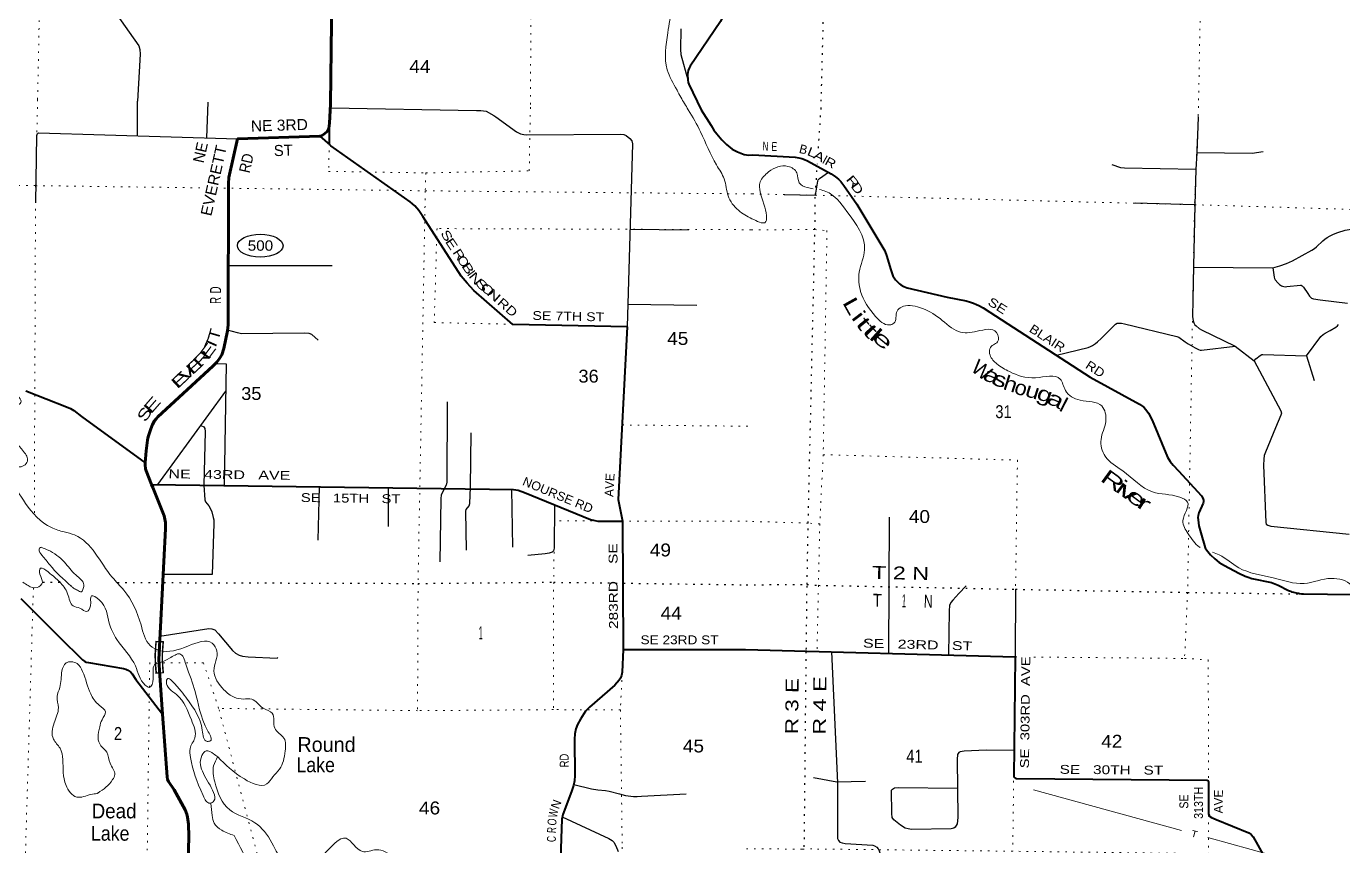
# Model space of a CAD drawing. Header units: feet. Extents: x -481249 to -254670, y -730376 to -544252.
# Drawn here: x -362084 to -344259, y -693449 to -682352 of the extents above; entities that cross this region are included whole.
import ezdxf
from ezdxf.enums import TextEntityAlignment as Align

# ---------------------------------------------------------------- set-up
doc = ezdxf.new("R2010")
doc.units = ezdxf.units.FT
doc.header["$LTSCALE"] = 70
doc.linetypes.add('DOTTED', pattern=[1.5, 0.3, -1.2])
for name, color, linetype, lineweight in [('17', 7, 'Continuous', 25), ('23', 7, 'Continuous', 70), ('26', 7, 'Continuous', 40), ('27', 7, 'Continuous', 13), ('29', 7, 'Continuous', 25), ('39', 7, 'Continuous', 13), ('41', 7, 'Continuous', 13), ('46', 7, 'Continuous', 13), ('59', 7, 'Continuous', 13), ('6', 7, 'DOTTED', 25), ('7', 7, 'DOTTED', 13)]:
    doc.layers.add(name, color=color, linetype=linetype, lineweight=lineweight)

msp = doc.modelspace()

# ---------------------------------------------------------------- linework, layer by layer
at = {"layer": '17'}
msp.add_ellipse((-358916.29, -685323.08), major_axis=(309.24, -1), ratio=0.500121, dxfattribs=at)
at = {"layer": '23'}
msp.add_line((-357963.37, -683404.97), (-357977.41, -683663.08), dxfattribs=at)
for points in [[(-362588.57, -677393.6), (-361893.4, -677416.07), (-361812.79, -677430.09), (-361700.31, -677455.87), (-358735.82, -678250), (-358521.84, -678329.11), (-358411.71, -678366.62), (-358324.85, -678390.24), (-357982.3, -678453.24), (-357954.8, -678465.07), (-357936.05, -678483.83), (-357927.71, -678522.21), (-357912.24, -678648.23), (-357911.15, -678993.4), (-357963.37, -683404.97)], [(-357977.41, -683663.08), (-357986.87, -683734.06), (-357996.87, -683754.07), (-358015.1, -683781.13), (-358059.79, -683818.79), (-358085.08, -683834.09), (-358108.51, -683841.5)], [(-358108.51, -683841.5), (-359223.3, -683876.2), (-359340.05, -684398.92), (-359346, -684479.35), (-359352.39, -686395.92), (-359361.33, -686475.3), (-359409.58, -686714.97), (-359438.24, -686803.09), (-359466.47, -686850.16), (-359506.46, -686901.94), (-359557.86, -686954.9), (-360301.53, -687642.13), (-360319.84, -687661.59), (-360349.84, -687695.24), (-360375.93, -687746.3), (-360399.45, -687802.79), (-360429.13, -687896.31), (-360439.72, -687928.08), (-360443.84, -687957.5), (-360462.33, -688103.61), (-360472.53, -688262.33)], [(-360472.53, -688262.33), (-360474.42, -688291.7), (-360472.06, -688345.84), (-360463.12, -688374.17), (-360390.05, -688557.68)], [(-360390.05, -688557.68), (-360373.11, -688600.22), (-360215.88, -688983.76), (-360207.43, -689026), (-360200.37, -689070.72), (-360198.93, -689156.42), (-360290.28, -690926.58), (-360276.11, -691143.28), (-360238.9, -691666.89)], [(-360238.9, -691666.89), (-360178.43, -692517.89), (-360170.98, -692553.95), (-360156.87, -692582.19), (-360083.5, -692691.9), (-359933.41, -692965.81), (-359912.23, -693024.65), (-359900.02, -693061.87), (-359888.71, -693156.45), (-359884.67, -693324.7), (-359956.29, -696127.38), (-359442.96, -696139.53), (-359413.99, -696140.87), (-359386.07, -696145.13), (-359363.45, -696160.85), (-359338.29, -696192.48), (-359307.99, -696228.86), (-358605.55, -697227.18)]]:
    msp.add_lwpolyline(points, dxfattribs=at)
at = {"layer": '26'}
msp.add_line((-358108.51, -683841.5), (-357971.93, -683958.17), dxfattribs=at)
for points in [[(-353951.51, -679758.62), (-352721.81, -680683.67), (-352684.72, -680721.94), (-352658.07, -680757.16), (-352638.88, -680793.43), (-352632.77, -680829.17), (-352624.45, -682112.2), (-352630.88, -682163.76), (-352645.81, -682204.3), (-352685.91, -682286.49), (-353093.77, -682890.48), (-353107.53, -682918), (-353121.92, -682951.61), (-353126.72, -682976.68), (-353130.06, -683005.44), (-353128.31, -683077.5), (-353122.45, -683111.1), (-353112.71, -683137.48), (-352946.51, -683481.56)], [(-352946.51, -683481.56), (-352809.57, -683694.68), (-352772.49, -683757.74), (-352735.42, -683809.68), (-352664.97, -683891.29), (-352601.93, -683954.35), (-352527.78, -684013.7), (-352453.62, -684050.8), (-352364.64, -684087.89), (-352301.6, -684099.02), (-352246.19, -684094.6)], [(-357971.93, -683958.17), (-357977.82, -683941.69), (-357980.17, -683898.15), (-357977.41, -683663.08)], [(-353947.55, -686423.27), (-355498.12, -686388.58), (-356023.11, -685928.16), (-356116.29, -685830.69), (-356195.72, -685734.75), (-356713.48, -684926.04), (-356767.97, -684844.41), (-356824.43, -684783.21), (-356888.02, -684728.59), (-357959, -683971.12), (-357971.93, -683958.17)], [(-352246.19, -684094.6), (-351671.99, -684124.2), (-351622.15, -684131.29), (-351582.84, -684141.27), (-351548.22, -684153.6), (-351505.27, -684172.47), (-351186.17, -684350.27), (-351125.73, -684389.61), (-351087.34, -684422.22), (-351056.49, -684454.19), (-351012.49, -684507.62), (-350836.12, -684761.75), (-350460.09, -685395.09), (-350433.32, -685467.53), (-350382.92, -685636.23), (-350348.82, -685732.9), (-350313.61, -685784.56), (-350261.98, -685838.57), (-350240.85, -685852.66), (-350202.87, -685876.76), (-350154.01, -685894.94), (-349615.96, -686018.74), (-349358.55, -686072.24), (-349297.29, -686089.85), (-349257.39, -686101.59), (-349215.14, -686118.03), (-349184.63, -686134.47), (-349127.13, -686166.17), (-349038.01, -686222.63), (-347679.23, -687103.34), (-347009.98, -687469.52), (-346952.94, -687509.31), (-346925.48, -687539.97), (-346890.28, -687589.29), (-346838.51, -687684.93), (-346628.56, -688189.3), (-346596.58, -688246.43), (-346555.8, -688297.32), (-346483.04, -688372.47), (-346172.06, -688709.46), (-346153.97, -688740.61), (-346143.89, -688768.17), (-346143.3, -688791.07), (-346148.58, -688810.45), (-346206.67, -688942.54), (-346216.65, -688977.18), (-346219.58, -689005.95), (-346216.65, -689035.89), (-346204.92, -689115.74), (-346181.44, -689212.02), (-346118.66, -689413.39), (-346103.99, -689442.16), (-346050, -689509.1), (-345990.74, -689566.04), (-345933.23, -689611.83), (-345860.47, -689655.27), (-345665.66, -689759.78), (-345577.64, -689798.53), (-345536.56, -689813.79), (-345488.45, -689829.05), (-345221.46, -689887.17), (-345178.5, -689902.26), (-345133.44, -689922.4), (-344991.44, -689994.02), (-344965.62, -690004.01), (-344950.11, -690009.39), (-344924.54, -690016.33), (-344887.57, -690025.73), (-344858.82, -690031.6), (-344842.39, -690034.54), (-344817.74, -690037.47), (-344787.17, -690039.6), (-344139.81, -690048.34)], [(-353947.55, -686423.27), (-354068.93, -688760.1), (-354012.45, -689053.17), (-354001.28, -690790.31), (-352347.54, -690792.51)], [(-362090.15, -687287.6), (-361541.92, -687505.59), (-361484.46, -687529.01), (-361439.76, -687557.26), (-361338.6, -687634.94), (-360472.53, -688262.33)], [(-360390.05, -688557.68), (-355488.74, -688623.14), (-355424.02, -688634.18), (-355338.15, -688664.79), (-354445.34, -689030.8), (-354385.34, -689047.28), (-354343, -689053.17), (-354012.45, -689053.17)], [(-362158.19, -690102.83), (-361633.18, -690626.61), (-361322.52, -690930.65), (-361291.97, -690953.62), (-361271.97, -690961.86), (-361243.17, -690968.1), (-360766.83, -691051.29), (-360736.84, -691057.18), (-360708.03, -691070.12), (-360670.39, -691098.36), (-360649.81, -691123.07), (-360599.83, -691197.2), (-360238.9, -691666.89)], [(-354001.28, -690790.31), (-354014.22, -691097.49), (-354023.63, -691144.57), (-354037.75, -691179.87), (-354057.74, -691209.3), (-354115.49, -691276.62), (-354458.8, -691573.28), (-354511.2, -691629.47), (-354579.72, -691737.53), (-354620.59, -691806.01), (-354641.77, -691867.21), (-354655.88, -691933.12), (-354662.54, -692008.66), (-354657.23, -692499.79), (-354661.77, -692573.37), (-354673.53, -692632.21), (-354703.05, -692715.45), (-354820.57, -693025.31), (-354833.7, -693089.97), (-354851.07, -693618.79)], [(-352347.54, -690792.51), (-348691.36, -690890.75), (-348710.21, -692517.65), (-348696.89, -692532.62), (-348686.32, -692537.32), (-348672.22, -692540.17), (-346094.71, -692562.98), (-346083.21, -692567.85), (-346075.57, -692582.52), (-346073.82, -692617.17), (-346074.99, -693017.59), (-346065.61, -693042.25), (-346055.47, -693053.72), (-346036.26, -693068.08), (-345973.4, -693096.84), (-345531.6, -693273.58), (-345496.29, -693299.37), (-345470.57, -693329.94), (-345407.61, -693442.63), (-345195.34, -693825.65)]]:
    msp.add_lwpolyline(points, dxfattribs=at)
at = {"layer": '29'}
for p, q in [((-360576.36, -683836.02), (-360580.02, -683364.58)), ((-359639.05, -683863.85), (-359623.59, -683379.38)), ((-346262.71, -684769.06), (-347069.8, -684748.74)), ((-353910.57, -685101.18), (-353116.35, -685108.26)), ((-357943.58, -685598.08), (-359349.72, -685595.7)), ((-353938.91, -686116.75), (-353006.19, -686129.01)), ((-344748.23, -686814.8), (-344646.18, -687148.31)), ((-360303.24, -688558.84), (-359382.68, -687291.94)), ((-358116.73, -688588.04), (-358137.36, -689312.57)), ((-357185.66, -688600.48), (-357185.89, -689124.71)), ((-355513.94, -688622.8), (-355502.61, -689406.56)), ((-350399.67, -688999.39), (-350410.25, -690844.56)), ((-348688.18, -689977.05), (-348691.36, -690890.75))]:
    msp.add_line(p, q, dxfattribs=at)
for points in [[(-362802.65, -680496.53), (-361916.35, -680561.87), (-361904.31, -680568.63), (-361892, -680587.98), (-361883.21, -680610.84), (-361882.62, -680641.92), (-361887.89, -681321.43), (-361879.7, -681414.06), (-361862.29, -681456.81), (-361842.19, -681479.72), (-360992.54, -682045.53), (-360945.59, -682088.3), (-360875.05, -682167.69), (-360562.18, -682615.13), (-360545.92, -682666.38), (-360544.43, -682727.22), (-360580.02, -683364.58)], [(-353219.59, -682385.1), (-353227.21, -682666.25), (-353219.97, -682733.65), (-353128.31, -683077.5)], [(-357961.07, -683457.21), (-355989.78, -683491.34), (-355927.45, -683493.69), (-355858.05, -683500.75), (-355753.11, -683557.83), (-355725.47, -683578.36), (-355447.57, -683783.18), (-355393.46, -683806.61), (-355348.77, -683818.49), (-355309.68, -683820.09), (-354033.34, -683812.26), (-353994.96, -683816.13), (-353959.68, -683832.61), (-353910.35, -683870.52), (-353886.75, -683903.22), (-353877.63, -683943.24), (-353947.55, -686423.27)], [(-346214.31, -683582.68), (-346234.17, -684065.67), (-346244.95, -684289.76), (-346261.44, -684769.06), (-346278.57, -685605.14), (-346289.99, -686283.15), (-346284.92, -686339.64), (-346276.04, -686370.12), (-346270.95, -686378.38), (-346262.08, -686392.97), (-346244.31, -686410.75), (-346201.19, -686445.02), (-346171.98, -686461.53), (-345716.39, -686686.27), (-345459.42, -686882.43)], [(-361957.12, -684742.27), (-361943.01, -683829.08), (-361933.6, -683805.54), (-361919.48, -683796.13), (-359223.3, -683876.2)], [(-345337.31, -684053.7), (-345484.88, -684075.72), (-346234.07, -684063.55)], [(-346245.04, -684291.62), (-347214.37, -684272.45), (-347263.33, -684268.18), (-347379.16, -684230.21)], [(-351821.55, -684631.76), (-351397.72, -684636.84), (-351366.08, -684448.46), (-351360.28, -684430.52), (-351343.38, -684412.75), (-351223.18, -684329.65)], [(-346278.75, -685615.95), (-345202.84, -685622.16), (-345107.9, -685598.15), (-345018.45, -685564.63), (-344937.22, -685530.21), (-344674.91, -685383.19), (-344640.28, -685361.34), (-344611.73, -685340.4), (-344527.34, -685257.23), (-344498.15, -685234.37), (-344467.06, -685213.43), (-344428.99, -685190.57), (-344380.77, -685165.18), (-344322.47, -685143.85), (-344223.41, -685114.39), (-344118.03, -685094.59), (-344040.68, -685086.46), (-343827.27, -685074.51)], [(-345202.84, -685622.16), (-345186.58, -685750.51), (-345181.82, -685767.96), (-345172.94, -685784.64), (-345137.09, -685826.69), (-345114.57, -685846.68), (-345098.7, -685858.74), (-345086.01, -685865.73), (-345073.96, -685871.44), (-345057.28, -685876.24), (-345036.52, -685879.06), (-345012.72, -685877.48), (-344829.67, -685858.11), (-344819.02, -685859.45), (-344807.46, -685865.09), (-344798.26, -685873.67), (-344789.06, -685884.77), (-344731.92, -685972.67), (-344708.16, -686008.25), (-344699.91, -686017.14), (-344688.49, -686026.66), (-344679.61, -686033.01), (-344666.92, -686038.72), (-344654.26, -686041.75), (-344561.66, -686055), (-344195.21, -686099.97)], [(-348134.63, -686808.17), (-347703.07, -686700.87), (-347671.98, -686688.81), (-347644.75, -686675.63), (-347604.09, -686647.55), (-347576.81, -686625.32), (-347528.58, -686580.89), (-347333.93, -686385.71), (-347312.85, -686373.92), (-347281.76, -686370.75), (-347253.2, -686373.92), (-347210.82, -686381.37), (-346503.84, -686552.32), (-346477.24, -686563.35), (-346393.44, -686626.5), (-346349.01, -686652.62), (-346257.64, -686705.95), (-346211.96, -686730.08), (-346186.58, -686738.96), (-346169.18, -686739.58), (-345716.39, -686686.27)], [(-344748.23, -686814.8), (-344552.7, -686552.95), (-344524.15, -686525.7), (-344496.86, -686507.24), (-344428.55, -686470.97), (-344349.65, -686427.24), (-344326.81, -686410.32), (-344314.45, -686392.48)], [(-358131.43, -686604.95), (-358220.04, -686525.24), (-358251.94, -686512.18), (-358323.74, -686507.4), (-359169.38, -686516.89), (-359223.82, -686503.75), (-359360.01, -686468.74)], [(-345459.42, -686882.43), (-345432.61, -686855.57), (-345376.93, -686810.06), (-345354.09, -686797.36), (-345338.94, -686794.81), (-344748.23, -686814.8)], [(-359521.56, -686917.49), (-359375.8, -686921.7), (-359406.47, -688570.82)], [(-345459.42, -686882.43), (-345093.9, -687558.43), (-345088.23, -687590.3), (-345095.84, -687618.24), (-345169.92, -687791.5), (-345305.81, -688119.8), (-345320.46, -688165.49), (-345328.08, -688213.74), (-345332.55, -688293.52), (-345299.52, -689072.28), (-345293.81, -689096.18), (-345273.5, -689108.88), (-345229.67, -689123.25), (-344170.67, -689228.85)], [(-356385.88, -687437.04), (-356388.77, -688524.55), (-356397.86, -688565.22), (-356466.4, -688696.37), (-356473.14, -688750.3), (-356486.29, -689605.89)], [(-359722.13, -687759.11), (-359678.45, -687778.55), (-359667.5, -687799.62), (-359663.56, -687840.94), (-359678.5, -688567.18)], [(-356123.44, -689447.86), (-356132.03, -688916.58), (-356127.65, -688894.08), (-356085.31, -688847.01), (-356076.2, -688813.34), (-356070.29, -688592.97), (-356061.28, -687857.57)], [(-359678.5, -688567.18), (-359668.1, -688763.48), (-359658.41, -688793.04), (-359611.34, -688845.97), (-359588.11, -688887.04), (-359569.88, -688929.4), (-359552.12, -689003.34), (-359545.77, -689037.68), (-359543.57, -689085.66), (-359565.84, -689778.74), (-360227.89, -689775.22)], [(-354932.54, -688831.07), (-354934.96, -689418.96), (-354944.37, -689454.26), (-354965.54, -689475.45), (-355003.18, -689487.22), (-355058.09, -689494.47), (-355294.55, -689518.41)], [(-349356.31, -689931.86), (-349454.6, -690032.58), (-349538.76, -690125.93), (-349565.34, -690157.13), (-349581.91, -690194.49), (-349587.11, -690266.88), (-349597.97, -690866.39)], [(-360273.96, -690610.36), (-359614.79, -690509.43), (-359570.46, -690511.08), (-359532.82, -690527.55), (-359480.01, -690579.92), (-359293.98, -690805.63), (-359250.53, -690842.95), (-359203.48, -690871.19), (-359158.78, -690882.96), (-359081.47, -690891.51), (-358685.7, -690908.42), (-358679.56, -690900.51)], [(-351180.4, -690823.87), (-351101.62, -692597.39), (-351098.53, -693353.75), (-351087.95, -693381.2), (-351068.95, -693400.17), (-351037.18, -693412.94), (-350996.64, -693421.15), (-350622.2, -693444.69), (-350597.71, -693452.55), (-350566.36, -693471.35), (-350547.88, -693493.24), (-350534.63, -693518.33), (-350509, -693593.81)], [(-348706.06, -692159.56), (-349084.13, -692154.45), (-349384.24, -692169.25), (-349437.54, -692179.4), (-349457.77, -692187.42), (-349473.08, -692214.96), (-349477.32, -692283.2), (-349470.57, -693065.61), (-349480.69, -693152.02), (-349504.79, -693199.2), (-349523.84, -693210.42), (-349561.58, -693220.45), (-350096.24, -693229.23), (-350140.6, -693220.58), (-350183.75, -693210.42), (-350246.67, -693171.17), (-350338.58, -693098.69), (-350358.88, -693065.67), (-350363.41, -693015.53), (-350366.87, -692699.36), (-350353.81, -692684.76), (-350325.89, -692666.98), (-350272.59, -692659.36), (-349473.99, -692669.34)], [(-354669.75, -692621.55), (-354430.38, -692680.12), (-354346.82, -692692.96), (-354242.73, -692701.42), (-354189.21, -692711.79), (-354049.54, -692748.88), (-353970.43, -692768.28), (-353862.21, -692782.4), (-353814.11, -692783.04), (-353754.01, -692778.08), (-353149.36, -692746.52)], [(-350720.15, -692580.54), (-351109.52, -692591.43), (-351423.39, -692531.02)], [(-354827.59, -693059.88), (-354194.27, -693353.64), (-354151.57, -693377.89), (-354130.39, -693401.43), (-354099.99, -693451.49), (-354069.34, -693528.18)]]:
    msp.add_lwpolyline(points, dxfattribs=at)
at = {"layer": '39'}
for points in [[(-352197.35, -680864.82), (-352464.73, -681022.21), (-352623.77, -681178.5), (-352841.31, -681461.27), (-353160.15, -681811.74), (-353327.98, -682107.51), (-353398.58, -682439.22), (-353404.59, -682939.87), (-353272.69, -683216.84), (-353221.51, -683312.84), (-353120.1, -683481.21)], [(-359492.78, -692247.08), (-359130.76, -692546.15), (-358827.91, -692613.56), (-358746.22, -692518.78), (-358656.35, -692414.12), (-358577.96, -692166.96), (-358594.91, -691994.3), (-358720.51, -691857.82), (-358752.96, -691656.84), (-358875.74, -691586.55), (-359031.62, -691465.59), (-359143.6, -691463.64), (-359269.2, -691439.4), (-359407.44, -691338.79), (-359542.87, -691079.89), (-359504.13, -690812), (-359566.31, -690708.7), (-359888.97, -690743.16), (-360286.12, -690804.39), (-360405, -690740.19), (-360530.05, -690459.42), (-360761.78, -689990.4), (-360920.67, -689813.27), (-361430.63, -689241.19), (-361569.93, -689200.69), (-361744.91, -689141.52), (-362095.18, -688814.74), (-362347.22, -688475.65), (-362671.33, -688027.07), (-362646.66, -687989.41), (-362421.11, -688129.63), (-362116.1, -688301.29), (-362069.04, -688241.99), (-362120.73, -688110.81), (-362374.79, -687885.92), (-362563.69, -687822.5), (-362674.47, -687752.43), (-362690.16, -687621.88), (-362585.98, -687499.43), (-362322.05, -687506.03), (-362154.69, -687430.78), (-362193.45, -687359.96), (-362468.04, -687164.77), (-362831.58, -686909.92), (-362981.86, -686811.1), (-363160.16, -686713.79), (-363463.23, -686658.41), (-363997.14, -686422.63), (-364373.81, -686005.2), (-364724.33, -685692.45), (-365217.26, -685401.27), (-365401.22, -685171.59), (-365515.65, -684742.69), (-365736.35, -684554.46), (-366047.98, -684304.51), (-366391.43, -683931.76), (-366544.32, -683754.73), (-366769.31, -683582.45), (-367046.87, -683263.69)], [(-353120.28, -683480.91), (-352952.65, -683782.97), (-352738.52, -684229.64), (-352633.87, -684419.86), (-352579.92, -684649.28), (-352441.35, -684844.1), (-352260.08, -684957.28)], [(-352448.22, -697411.55), (-352173.41, -697333.9), (-351827.1, -697266.79), (-351526.59, -697145.4), (-351241.33, -696823.47), (-351046.28, -696553.39), (-350805.92, -696469.92), (-350344.13, -696547.52), (-350132.74, -696718.59), (-350011.07, -696813.2), (-349738.98, -696799.99), (-349639.01, -696814.34), (-349476.81, -696768.72), (-349148.32, -696653.43), (-348882.14, -696616.15), (-348564.07, -696613.11), (-348276.48, -696734.29), (-347952.85, -696847.56), (-347880.97, -696883.87), (-347609.5, -697037.08), (-347260.38, -697286.77), (-346947.01, -697468.18), (-346753.53, -697615.14), (-346557.77, -697687.92), (-346286.11, -697791.01), (-346062.7, -697958.1), (-345694.25, -698386.3), (-345417.17, -698641.78), (-345245.38, -698704.46), (-344992.81, -698564.88), (-344634.34, -698457.71), (-344182.03, -698396.94), (-343751.89, -698380.21), (-343539.69, -698336.75), (-343298.9, -698136.98), (-343272.22, -697956.61), (-343371.45, -697749.8), (-343647.76, -697287.8), (-344003.87, -696769.42), (-344323.92, -696237.11), (-344402.78, -695930.11), (-344351.3, -695541.29), (-344188.24, -695267.1), (-343957.42, -695061.29), (-343670.88, -694929.84), (-343398.33, -694796.34), (-343245.62, -694616.36), (-343180.34, -694277.71), (-343145.36, -694021.18), (-343160.51, -693794.56), (-343147.54, -693537.96), (-343128.71, -693317.47), (-343227.56, -693006.39), (-343520.22, -692638.58), (-343682.99, -692305.25), (-343707.89, -692010.44), (-343608.46, -691635.81), (-343460.87, -691221.22), (-343400.41, -691103.11), (-343237.65, -690907.12), (-343218.65, -690644.52), (-343437.69, -690379.19), (-343677.29, -690262.17), (-343820.94, -690161.48), (-343886.78, -690117.16), (-343838.07, -689930.85), (-343704.96, -689640.53), (-343714.73, -689049.02), (-343814, -688320.9), (-343947.06, -688063.85), (-344038.09, -687802.92), (-344002.87, -687480.23), (-343739.48, -687124.14), (-343282.02, -686756.62), (-343054.75, -686430.5), (-342898.03, -685715.19), (-342823.08, -685466.8), (-342697.95, -685172.44), (-342514.64, -684834.16), (-342269.48, -684538.17), (-341818.59, -684323.01), (-341440.17, -684227.92), (-340767.58, -684103.67), (-340521.44, -684076.35), (-340273.28, -684047.03), (-339907.09, -684012.06), (-339760.68, -683910.26), (-339670.44, -683850.38), (-339444.13, -683778.89), (-339256.03, -683761.42), (-339171.91, -683733.61), (-338951.22, -683681.99)], [(-338693.59, -683696.29), (-339314.54, -683893.57), (-339434.58, -683899.22), (-339480.51, -683877.03), (-339570.6, -683898.81), (-339735.3, -684074.74), (-339931.66, -684162.36), (-340403.79, -684174.95), (-340706.1, -684242.2), (-340866.02, -684213.64), (-341116.46, -684319.14), (-341841.09, -684455.27), (-342187.75, -684612.6), (-342358.39, -684776.49), (-342503.63, -685096.85), (-342667.33, -685541.46), (-342763.09, -686004.32), (-342765.67, -686156.7), (-342791.7, -686164.64), (-342821.46, -686098.38), (-342853.44, -686092.27), (-342869.89, -686212.52), (-342949.01, -686505.01), (-343190.15, -686797), (-343569.38, -687106.62), (-343767.89, -687232.32), (-343898.99, -687516.63), (-343911.83, -687741.15), (-343753.34, -688146.65), (-343603.08, -688616.28), (-343525.54, -689272.16), (-343585.25, -689723.1), (-343667.95, -689907.31), (-343622.36, -690017.72), (-343235.31, -690287.58), (-343193.78, -690414.02), (-343094.45, -690596.78), (-343093.74, -690939.64), (-343203.18, -691316.24), (-343438.74, -691718.53), (-343601.82, -691996.73), (-343618.37, -692143.04), (-343523.39, -692418.02), (-343433.56, -692466.41), (-343180.62, -692759.92), (-343023.75, -693067.16), (-342978.84, -693360.03), (-343063.54, -693540.22), (-343050.4, -693768.83), (-343007.37, -694029.62), (-343026.1, -694222.04), (-343057.06, -694474.58), (-343174.19, -694770.96), (-343384.81, -694924.7), (-343861.67, -695131.76), (-344198.86, -695431.48), (-344307.97, -695719.87), (-344298.77, -695932.43), (-344049.92, -696249.98), (-343926.56, -696424.79), (-343763.75, -696748.1), (-343379.76, -697300.65), (-343165.56, -697786.52), (-343130.8, -698117.45), (-343281.83, -698383.65), (-343504.24, -698483.22), (-344034.57, -698547.76), (-344610.84, -698592.12), (-344831.05, -698637.56), (-344941.44, -698735.47), (-345181.91, -698849.02), (-345511.71, -698779.84), (-346013.62, -698202.87), (-346310.59, -697917.25), (-346474.51, -697888.67), (-346979.49, -697592.39), (-347582.34, -697259.72), (-347985.28, -696961.75), (-348510.64, -696765.66), (-348962.58, -696730.19), (-349323.1, -696851.39), (-349493.22, -696874.93), (-349663.34, -696898.47), (-349685.41, -696918.45), (-349597.45, -696930.75), (-349537.65, -696987.08), (-349653.83, -697028.83), (-349947.62, -696959.76), (-350187.22, -696844.74), (-350211.01, -696786.52), (-350293.11, -696810.33)], [(-352260.08, -684957.28), (-352082.97, -685011.41), (-352096.02, -684760.74), (-352144.9, -684459.84), (-352032.37, -684323.84), (-351770.04, -684248.46), (-351650.35, -684337.04), (-351616.86, -684473.48), (-351511.07, -684535.96), (-351427.39, -684554.09)], [(-351342.53, -684563.05), (-351257.23, -684588.87), (-350972.2, -684858.41), (-350732.11, -685378.44), (-350805.27, -685680.98), (-350786.26, -685945.7), (-350583.5, -686283.16), (-350393.89, -686396.02), (-350335.8, -686374.14), (-350291.17, -686209.87), (-350234.96, -686155.9), (-349986.92, -686158.67), (-349711.45, -686309.88), (-349460.07, -686487.09), (-349208.01, -686481.85), (-348946.03, -686500.7), (-348932.51, -686627.05), (-348988.66, -686664.98), (-349034.87, -686718.97), (-349033.2, -686807.2), (-348939.63, -686923.77), (-348771.99, -687028.55), (-348418.24, -687111.83), (-348082.26, -687130.91), (-348012.82, -687283.5), (-347815.29, -687416.43), (-347521.53, -687493.52), (-347466.3, -687702.21), (-347531.24, -687946.62), (-347474.09, -688175.37), (-347236.8, -688374.59), (-346835.79, -688656.52), (-346464, -688729.84), (-346360.23, -688796.32), (-346421.18, -689044.75), (-346349.85, -689225.42), (-346196.51, -689406.34), (-346190.58, -689410.2)], [(-361476.58, -689932.48), (-361766, -689646.76), (-361869.5, -689518.48), (-361910.67, -689431.39), (-361894.21, -689409.03), (-361854.21, -689418.45), (-361788.35, -689447.87), (-361567.21, -689610.28), (-361415.48, -689782.1), (-361304.92, -689918.61), (-361313.15, -689964.51), (-361336.67, -690009.23), (-361391.96, -689990.4), (-361443.71, -689960.98), (-361478.24, -689931.04)], [(-346020.96, -689474.64), (-345929.73, -689510.84), (-345666.84, -689684.63), (-345202.1, -689820.83), (-344780.11, -689897.89), (-344411.79, -689828.84), (-344132.11, -689925.94), (-343950.74, -690102.93), (-343884.72, -690118.88)], [(-362130.05, -689880.39), (-362060.88, -689927.69), (-361937.32, -689953.9), (-361866.06, -689882.99), (-361900.14, -689774.16), (-361890.68, -689692.15), (-361789.55, -689742.02), (-361631.92, -689877.04), (-361524.73, -690037.24), (-361449.65, -690202.9), (-361358.17, -690232.55), (-361264.92, -690276.26), (-361215.55, -690198.96), (-361203.17, -690064.89), (-361096.15, -690120.87), (-360961.67, -690433.87), (-360857.62, -690658.15), (-360605.9, -691015.28), (-360474.46, -691274.11), (-360419, -691305.14), (-360366.92, -691187.8), (-360333.37, -690987.96), (-360281.03, -690968.83), (-360143.98, -690911.09), (-360004.9, -690851.38), (-359923.4, -690993.09), (-359797.87, -691360.05), (-359619.55, -691908.31), (-359591.68, -692029.05), (-359633.82, -692036.33), (-359701.15, -691884.84), (-359888.17, -691488.75), (-360076.06, -691254.99), (-360176.98, -691193.11), (-360187.58, -691227), (-360050.69, -691403.75), (-359848.68, -691743.98), (-359803.09, -691993.3), (-359867.56, -692132.47), (-359861.76, -692256.84), (-359690.83, -692770.89), (-359598.66, -692874.72), (-359544.1, -692843.6), (-359548.11, -692731.29), (-359705.22, -692227.49), (-359648.12, -692166.36), (-359548.78, -692204.16), (-359492.78, -692247.08)], [(-361126.55, -692743.84), (-361114.44, -692736.08), (-360915.21, -692555.16), (-360886.01, -692487.53), (-360949.3, -692334.1), (-360992.67, -692185.03), (-361073.1, -692095.45), (-361113.14, -691984.51), (-361090.59, -691840.6), (-361058.85, -691742.95), (-361010.98, -691637.56), (-361097.41, -691547.86), (-361212.69, -691393.53), (-361321.32, -691089), (-361397.46, -690983.46), (-361545.34, -690974.87), (-361601.24, -691082.12), (-361631.25, -691308.08), (-361667.37, -691427.71), (-361650.07, -691580.33), (-361707.75, -691787.77), (-361717.62, -692006.06), (-361627.8, -692129.88), (-361590.5, -692282.85), (-361546.68, -692632.35), (-361401.47, -692791.21), (-361208.82, -692756.48), (-361126.55, -692743.84)], [(-356289.16, -696530.13), (-356264.69, -696295.89), (-356296.85, -696078.87), (-356225.11, -695755.43), (-356097.76, -695228.53), (-356089.89, -694783.73), (-356483.12, -694398.08), (-356732.9, -694157.23), (-356942.29, -693895.03), (-357121.26, -693609.32), (-357343.46, -693505.24), (-357533.89, -693527.98), (-357752.77, -693349.8), (-358056.7, -693568.98), (-358303.15, -693704.98), (-358572.61, -693672.23), (-358758.04, -693412.46), (-358989.22, -693137.86), (-359330.19, -692963.57), (-359533.52, -692585.24), (-359547.65, -692366.53), (-359492.96, -692246.94)], [(-359271.39, -693311.06), (-359437.1, -693240.3), (-359539.42, -693144.32), (-359565.57, -693039.64), (-359585.9, -692876.35)], [(-359271.39, -693311.06), (-358804.26, -694215.36), (-358196.99, -695504.64)]]:
    msp.add_spline(points, degree=3, dxfattribs=at)
at = {"layer": '46'}
for p, q in [((-348443.73, -692692.22), (-346440.92, -693242.32)), ((-346083.61, -693340.46), (-344617.99, -693743.02))]:
    msp.add_line(p, q, dxfattribs=at)
at = {"layer": '59'}
for p, q in [((-360226.88, -690684.33), (-360331.69, -690678.1)), ((-360225.92, -691109.82), (-360330.43, -691115.66))]:
    msp.add_line(p, q, dxfattribs=at)
for points in [[(-360330.43, -691115.66), (-360341.44, -690949.42), (-360343.36, -690874.53), (-360331.69, -690678.1)], [(-360322.97, -691107.23), (-360333.45, -690949.05), (-360335.35, -690874.66), (-360324.17, -690686.55), (-360235.34, -690691.83)], [(-360235.34, -690691.83), (-360246.19, -690874.47), (-360246.35, -690938.63), (-360234.49, -691102.28), (-360322.97, -691107.23)], [(-360225.92, -691109.82), (-360238.35, -690938.35), (-360238.19, -690874.72), (-360226.88, -690684.32)]]:
    msp.add_lwpolyline(points, dxfattribs=at)
msp.add_arc((-352405.28, -691111.35), 7883.25, 176.23792, 179.98486, dxfattribs=at)
at = {"layer": '59', "linetype": 'DOTTED', "lineweight": 100}
msp.add_arc((-358187.85, -690902.47), 2100.61, 173.95791, 187.14874, dxfattribs=at)
at = {"layer": '6'}
for p, q in [((-351357.15, -684001.55), (-351322.04, -683472.7)), ((-361860.76, -689881.3), (-361625.54, -689882.05))]:
    msp.add_line(p, q, dxfattribs=at)
for points in [[(-351322.04, -683472.7), (-351217.26, -679351.68), (-351189.38, -673985.43), (-351142.41, -670961.98), (-351144.42, -668721.56), (-351124.08, -668234.81), (-351119.86, -667802.7)], [(-351567.35, -697174.38), (-351562.42, -696567.85), (-351567.46, -695250.55), (-351521.77, -690792.65), (-351511.33, -689911.39), (-351496.2, -689081.36), (-351405.2, -685105.71), (-351399.44, -684638.56), (-351371.32, -684215)], [(-360849.36, -689884.51), (-356779.5, -689897.41), (-354942.92, -689881.29), (-352334.29, -689915.98)], [(-352334.29, -689915.98), (-351511.33, -689911.39), (-351357.39, -689923.14), (-348689.08, -689976.16), (-346358.84, -690019.38), (-343898.56, -690051.97)]]:
    msp.add_lwpolyline(points, dxfattribs=at)
at = {"layer": '7'}
for p, q in [((-361870.68, -680277.53), (-361931.03, -683343.61)), ((-355246.94, -681708.4), (-355258.28, -683446.41))]:
    msp.add_line(p, q, dxfattribs=at)
for points in [[(-346213.84, -683561.12), (-346135.13, -679447.85), (-346039.49, -674108.34), (-346010.63, -668856.32), (-345942.99, -663516.53), (-345770.5, -658083.62), (-345751.1, -654508.87)], [(-357911.25, -678997.45), (-357940.1, -681640.3), (-357963.37, -683404.97)], [(-361931.03, -683343.61), (-361958.96, -684510.01), (-361975.58, -688951.11)], [(-357963.37, -683404.97), (-357990.9, -684316.55), (-356673.06, -684337.5), (-355274.34, -684309.74), (-355258.28, -683446.41)], [(-346213.84, -683561.12), (-346265.04, -684768.55), (-346358.84, -690019.38), (-346400.22, -690913.48)], [(-356673.06, -684337.5), (-356681.35, -684579.86), (-356779.5, -689897.41), (-356786.01, -691620.94)], [(-365446.57, -684500.99), (-361958.96, -684510.01), (-359732.25, -684539.48)], [(-359407.53, -684543.78), (-356681.35, -684579.86), (-352255.02, -684622.35)], [(-352255.02, -684622.35), (-351399.44, -684638.56), (-346265.04, -684768.55), (-342919.21, -684868.41)], [(-352268.13, -685106.79), (-356522.39, -685091.71), (-356560.91, -686363.73), (-353947.55, -686423.27), (-354014.21, -687751.46), (-352301.79, -687768.64)], [(-352268.13, -685106.79), (-351405.2, -685105.71), (-351242.04, -685118.49), (-351292.67, -688153.66), (-351340.13, -689090.18), (-351496.2, -689081.36), (-352321.27, -689056.03)], [(-351292.67, -688153.66), (-348662.49, -688227.87), (-348689.08, -689976.16), (-348692.54, -690892.44), (-348726.46, -693524.91)], [(-352321.27, -689056.03), (-354932.2, -689049.72), (-354942.92, -689881.29), (-354947.47, -691606.86)], [(-351340.13, -689090.18), (-351357.39, -689923.14), (-351376.91, -690816.46)], [(-361988.43, -689960.79), (-362142.94, -695127.27), (-362219.43, -699678.07)], [(-352347.55, -690792.35), (-354001.28, -690790.31), (-354039.39, -691610.65), (-354014.32, -693471.02), (-354039.04, -694302.35), (-354797.6, -694327.22), (-356707.12, -694298.79)], [(-348439.96, -690894.76), (-346400.22, -690913.48), (-346078.24, -690932.51), (-346076.11, -693553.06), (-346418.17, -693554.02), (-348726.46, -693524.91), (-351445.82, -693493.78), (-351577.85, -693497.38), (-352388.36, -693489.61)], [(-352347.54, -690792.51), (-351376.28, -690816.48), (-348692.54, -690892.44), (-348648.81, -690892.84)], [(-357070.76, -694293.37), (-358769.19, -694268.08), (-359479.9, -691590.06), (-359685.01, -690973.19), (-360413.08, -690970.54), (-360466.97, -695144.43), (-360504, -697926.15)], [(-354039.39, -691610.65), (-354947.47, -691606.86), (-356786.01, -691620.94), (-359479.9, -691590.06)]]:
    msp.add_lwpolyline(points, dxfattribs=at)

# ---------------------------------------------------------------- texts
at = {"layer": '17'}
for s, rotation, width, p in [('NE 3RD', 1.783, 1.05, (-359041.5, -683778.36)), ('EVERETT', 77.41, 1.05, (-359579.73, -684931.04)), ('RD', 77.41, 0.9, (-359059.99, -684348.14))]:
    msp.add_text(s, height=150, rotation=rotation, dxfattribs=dict(at, width=width)).set_placement(p)
for s, rotation, p in [('NE', 77.41, (-359683.89, -684212.2)), ('ST', 1.783, (-358730.54, -684110.82))]:
    msp.add_text(s, height=150, rotation=rotation, dxfattribs=at).set_placement(p)
at = {"layer": '17', "width": 1.1}
msp.add_text('500', height=140, dxfattribs=at).set_placement((-358913.58, -685391.39), align=Align.CENTER)
at = {"layer": '17'}
for s, rotation, width, p in [('D', 89.809, 0.65, (-359446.66, -685922.96)), ('R', 89.809, 0.65, (-359447.14, -686064.7)), ('T', 73.617, 1.2, (-359463.98, -686545.64)), ('T', 65.983, 1.35, (-359508.46, -686675.15)), ('R', 45.741, 1.65, (-359653.74, -686903.42)), ('E', 53.321, 1.55, (-359565.74, -686795.95)), ('V', 42.741, 1.8, (-359859.14, -687102.37)), ('E', 42.741, 1.75, (-359753.74, -687004.96)), ('E', 42.741, 1.75, (-359955.5, -687193.38)), ('S', 57.264, 1.4, (-360420.83, -687645.36)), ('E', 48.741, 1.7, (-360325.07, -687528.41))]:
    msp.add_text(s, height=150, rotation=rotation, dxfattribs=dict(at, width=width)).set_placement(p, align=Align.CENTER)
at = {"layer": '27'}
for s, rotation, width, p in [('N', 357.049, 0.7, (-352077.83, -684035.16)), ('E', 357.049, 0.75, (-351958.02, -684039.8)), ('L', 338.282, 1.3, (-351466.78, -684113.77)), ('A', 333.874, 1.3, (-351373.36, -684164.52)), ('R', 330.874, 1.2, (-351222.23, -684250.05)), ('R', 309.472, 1.5, (-350937.4, -684495.25)), ('D', 304.761, 1.35, (-350880.33, -684581.02)), ('S', 302.629, 1.4, (-356440.28, -685218.6)), ('E', 303.629, 1.45, (-356375.2, -685331.81)), ('R', 302.629, 1.3, (-356275.5, -685476.31)), ('O', 302.629, 1.25, (-356218.06, -685567.52)), ('B', 303.629, 1.45, (-356152.65, -685663.17)), ('I', 305.622, 1.05, (-356106.93, -685729.9)), ('N', 308.622, 1.45, (-356048.14, -685805.3)), ('S', 313.711, 1.75, (-355958.28, -685894.67)), ('O', 318.749, 1.5, (-355878.02, -685962.3)), ('N', 318.749, 1.55, (-355791.35, -686038.31)), ('RD', 318.749, 1.25, (-355606.99, -686204.29)), ('SE 7TH ST', 358.718, 1.2, (-354744.97, -686338.23)), ('W', 78.521, 0.75, (-354889.53, -693022.38)), ('R', 86.119, 0.7, (-354910.93, -693241.76)), ('O', 82.119, 0.75, (-354906.23, -693135.9)), ('C', 88.119, 0.7, (-354913.81, -693361.11))]:
    msp.add_text(s, height=120, rotation=rotation, dxfattribs=dict(at, width=width)).set_placement(p, align=Align.CENTER)
for s, rotation, p in [('B', 345.904, (-351575.4, -684076.5)), ('I', 330.874, (-351297.7, -684209.04)), ('N', 69.23, (-354853.46, -692908.65))]:
    msp.add_text(s, height=120, rotation=rotation, dxfattribs=at).set_placement(p, align=Align.CENTER)
for s, rotation, width, p in [('SE', 327.645, 1.25, (-349076.43, -686115.43)), ('BLAIR', 327.05, 1.15, (-348514.91, -686480.26)), ('RD', 327.05, 1.15, (-347753.14, -686972.02)), ('NE   43RD   AVE', 359.235, 1.35, (-360159.09, -688472.68)), ('NOURSE RD', 337.474, 1.05, (-355375.53, -688560.99)), ('SE   15TH   ST', 359.235, 1.25, (-358367.19, -688793.93)), ('283RD    SE', 90.368, 1.3, (-354072.67, -690514.34)), ('SE 23RD ST', 359.924, 1.15, (-353766.6, -690720.73)), ('SE   23RD   ST', 358.461, 1.35, (-350755.6, -690765.42)), ('SE  303RD  AVE', 89.336, 1.25, (-348506.9, -692402.24)), ('RD', 90.619, 0.8, (-354739.3, -692388.19)), ('SE   30TH   ST', 359.493, 1.3, (-348091.88, -692475.3)), ('313TH', 89.833, 0.9, (-346151.85, -693086.43)), ('SE', 89.833, 0.9, (-346348.89, -692947.86))]:
    msp.add_text(s, height=120, rotation=rotation, dxfattribs=dict(at, width=width)).set_placement(p)
for rotation, p in [(87.027, (-354134.25, -688728.91)), (89.833, (-345882.26, -693012.05))]:
    msp.add_text('AVE', height=120, rotation=rotation, dxfattribs=at).set_placement(p)
at = {"layer": '41'}
for s, rotation, width, p in [('L', 299.245, 1.5, (-350984.54, -686188.12)), ('i', 307.131, 1.55, (-350892.62, -686335.6)), ('t', 309.603, 1.75, (-350820.32, -686437.29)), ('t', 313.457, 1.95, (-350724.54, -686541.85)), ('l', 318.425, 1.7, (-350644.87, -686607.01)), ('e', 320.797, 1.8, (-350548.72, -686671.2)), ('a', 336.319, 1.4, (-349050.67, -687172.3)), ('s', 344.059, 1.3, (-348924.75, -687230.56)), ('h', 342.414, 1.2, (-348784.09, -687290.68)), ('o', 343.856, 1.1, (-348640.79, -687344.11)), ('u', 343.13, 1.25, (-348483.78, -687383.8)), ('g', 339.674, 1.35, (-348323.57, -687428.42)), ('a', 334.352, 1.45, (-348185.83, -687494.39)), ('l', 332.73, 1.15, (-348080.4, -687568.01)), ('R', 323.936, 1.6, (-347429.91, -688588.43)), ('i', 323.265, 1.55, (-347311.31, -688668.49)), ('v', 323.265, 1.85, (-347220.16, -688737.69)), ('e', 323.265, 1.7, (-347109.63, -688814.93)), ('r', 327.766, 1.75, (-346997.19, -688894.71))]:
    msp.add_text(s, height=200, rotation=rotation, dxfattribs=dict(at, width=width)).set_placement(p, align=Align.CENTER)
msp.add_text('W', height=200, rotation=323.001, dxfattribs=at).set_placement((-349205.12, -687085.86), align=Align.CENTER)
msp.add_text('Round', height=200, dxfattribs=at).set_placement((-358412.92, -692179.43))
for s, width, p in [('Lake', 0.9, (-358426.9, -692454.51)), ('Dead', 0.95, (-361199.62, -693079.31)), ('Lake', 0.9, (-361208.95, -693382.35))]:
    msp.add_text(s, height=200, dxfattribs=dict(at, width=width)).set_placement(p)
at = {"layer": '46', "width": 1.15}
msp.add_text('T', height=90, rotation=344.641, dxfattribs=at).set_placement((-346319.81, -693322.29))
at = {"layer": '6'}
for s, rotation, width, p in [('T 2 N', 358.862, 1.35, (-350632.66, -689836.31)), ('T', 358.862, 0.85, (-350621.55, -690212.26)), ('1', 358.862, 0.45, (-350229.54, -690220.47)), ('N', 358.862, 0.7, (-349931.56, -690225.31)), ('R 3 E', 89.413, 1.3, (-351633.65, -691940.42)), ('R 4 E', 89.413, 1.35, (-351258.35, -691946.87))]:
    msp.add_text(s, height=175, rotation=rotation, dxfattribs=dict(at, width=width)).set_placement(p)
at = {"layer": '7'}
for s, width, p in [('44', 1.1, (-356898.31, -682983.96)), ('45', 1.1, (-353405.78, -686667.2)), ('36', 1.05, (-354607, -687177.41)), ('35', 1.05, (-359173.9, -687412.55)), ('31', 0.85, (-348962.19, -687658.77)), ('40', 1.1, (-350133.41, -689079.05)), ('49', 1.1, (-353640.58, -689531.9)), ('44', 1.1, (-353494.99, -690387.53)), ('1', 0.4, (-355958.78, -690655.27)), ('2', 0.85, (-360897, -692017.02)), ('42', 1.1, (-347528.22, -692123.13)), ('45', 1.1, (-353193.45, -692186.57)), ('41', 0.85, (-350167.86, -692324.58)), ('46', 1.1, (-356766.89, -693026.25))]:
    msp.add_text(s, height=175, dxfattribs=dict(at, width=width)).set_placement(p)

doc.saveas('drawing.dxf')
